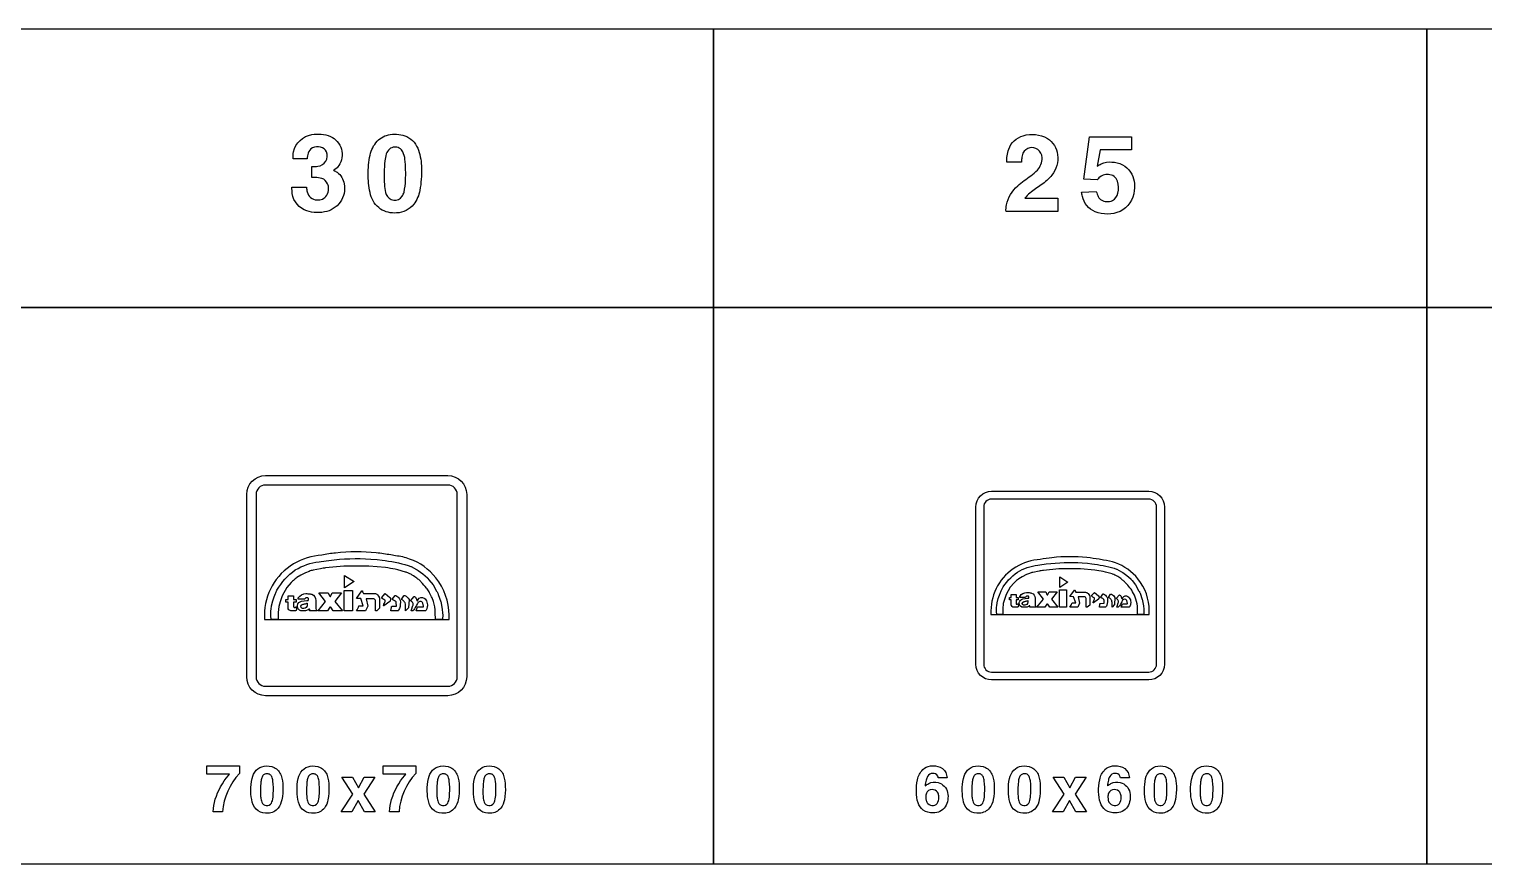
# Model space of a CAD drawing. Extents: x 0 to 18160, y 0 to 2655.
# Drawn here: x 4633 to 9262, y 0 to 2655 of the extents above; entities that cross this region are included whole.
import ezdxf

# ---------------------------------------------------------------- set-up
doc = ezdxf.new("R2010")
doc.units = 0
doc.header["$MEASUREMENT"] = 0

msp = doc.modelspace()

# ---------------------------------------------------------------- linework, layer by layer
for points in [[(4540, 1770), (6810, 1770), (6810, 2655), (4540, 2655)], [(6810, 1770), (9080, 1770), (9080, 2655), (6810, 2655)], [(9080, 1770), (11350, 1770), (11350, 2655), (9080, 2655)], [(4540, 0), (6810, 0), (6810, 1770), (4540, 1770)], [(6810, 0), (9080, 0), (9080, 1770), (6810, 1770)], [(9080, 0), (11350, 0), (11350, 1770), (9080, 1770)], [(5636.31, 877.752), (5636.31, 917.048), (5666.88, 897.837)], [(7911.83, 878.788), (7911.83, 912.47), (7938.04, 896.003)], [(5635.09, 804.597), (5635.09, 870.007), (5661.26, 870.007), (5661.26, 804.597)], [(7910.79, 816.083), (7910.79, 872.149), (7933.22, 872.149), (7933.22, 816.083)], [(5662.41, 221.387), (5627.29, 275.936), (5662.06, 275.936), (5680.33, 241.884), (5699.05, 275.936), (5733.19, 275.936), (5697.65, 221.908), (5734.17, 165.889), (5699.62, 165.889), (5679.76, 201.979), (5659.35, 165.889), (5625.21, 165.889)], [(7925.79, 221.523), (7890.67, 276.072), (7925.43, 276.072), (7943.7, 242.02), (7962.42, 276.072), (7996.57, 276.072), (7961.03, 222.044), (7997.54, 166.025), (7962.99, 166.025), (7943.13, 202.115), (7922.73, 166.025), (7888.58, 166.025)]]:
    msp.add_lwpolyline(points, close=True)
for points in [[(5469.08, 2152.29), (5515.45, 2152.29, 0.0411845), (5517.5, 2137.08, 0.335066), (5547.99, 2111.8, 0.276505), (5579.98, 2126.34, 0.158203), (5585.55, 2147.07, 0.0878221), (5582.59, 2162.99, 0.217575), (5564.07, 2179.85, 0.0882727), (5542.82, 2182.97), (5532, 2182.97), (5532, 2218.24, 0.0282129), (5551.59, 2218.83, 0.50028), (5578.56, 2264.33, 0.235001), (5560.04, 2279.38, 0.165496), (5534.37, 2277.09, 0.220849), (5520.15, 2260.54, 0.055705), (5517.27, 2242.33), (5472.44, 2242.33, -0.0488003), (5474.22, 2264.92, -0.30773), (5531.84, 2319.43, -0.146685), (5591.32, 2313.5, -0.469869), (5617.86, 2220.73, -0.0891152), (5605.81, 2208.96), (5601.55, 2205.96, -0.0245333), (5612.72, 2199.56, -0.202429), (5635, 2162.87, -0.422325), (5572.32, 2073.41, -0.154301), (5508.22, 2080.6, -0.287878), (5469.2, 2141.31, -0.0143877)], [(5711.68, 2191.65, -0.0563084), (5717.72, 2254.48, -0.130301), (5739.91, 2298.28, -0.174843), (5781.74, 2319.69, -0.147552), (5834.86, 2313.05, -0.192146), (5871.67, 2269.88, -0.0833996), (5880.91, 2212.85, -0.0545507), (5875.89, 2142.08, -0.116773), (5856.82, 2098, -0.221099), (5801.96, 2070.32, -0.162564), (5750.5, 2082.84, -0.174743), (5719.22, 2128.26, -0.0640867), (5711.76, 2186.95)], [(7741.06, 2074.79, -0.0640343), (7742.32, 2095.72, -0.161687), (7778.14, 2156.27, -0.0283718), (7819.97, 2188.65, 0.0545111), (7840.86, 2206.58, 0.192461), (7855.83, 2246.12, 0.234238), (7842.24, 2272.5, 0.196223), (7816.93, 2277.28, 0.252425), (7795.01, 2260.1, 0.0856617), (7790.86, 2243.08, 0.0202329), (7790.15, 2231.39), (7743.51, 2231.39, -0.0983795), (7749.55, 2272.7, -0.245047), (7795.72, 2315.83, -0.207102), (7872.69, 2307.49, -0.233443), (7905.15, 2255.16, -0.20961), (7886.99, 2190.98, -0.0785124), (7853.06, 2159.51, 0.0107372), (7817.24, 2133.72, 0.0665092), (7801.37, 2117.68), (7905.86, 2117.68), (7905.86, 2074.79)], [(5763.06, 2161.12, 0.0124589), (5763.57, 2154.8, 0.0668192), (5769.18, 2129.4, 0.615362), (5820.09, 2123.79, 0.0726881), (5825.54, 2136.83, 0.0588562), (5830.24, 2174.11, 0.0389037), (5828.62, 2241.09, 0.084671), (5822.02, 2264.43, 0.156013), (5810.57, 2276.6, 0.143208), (5794.85, 2279.56, 0.172584), (5779.09, 2273.36, 0.132565), (5769.14, 2257.8, 0.0498315), (5764.6, 2236.08, 0.0368731)], [(7981.21, 2136.73), (8028.17, 2138.5, 0.0452719), (8034.56, 2122.27, 0.0567733), (8039.3, 2115.4, 0.070207), (8043.73, 2111.92, 0.264984), (8079.74, 2110.03, 0.20748), (8097.16, 2133.13, 0.147389), (8096.02, 2171.17, 0.308532), (8066.63, 2192.57, 0.215743), (8036.85, 2182.34, 0.028781), (8031.48, 2176.1), (7988.87, 2178.12), (8006.68, 2312.79), (8140.72, 2312.79), (8140.72, 2270.93), (8040.29, 2270.93), (8031.33, 2218.92, -0.0211252), (8044.24, 2226.46, -0.121371), (8077.57, 2232.3, -0.244671), (8137.37, 2200.35, -0.173069), (8148.94, 2141.23, -0.256779), (8103.76, 2075.23, -0.199585), (8024.22, 2074.17, -0.245625), (7983.93, 2123.06, -0.0170062)], [(5385, 535, -0.414213), (5325, 595), (5325, 1175, -0.414213), (5385, 1235), (5965, 1235, -0.414213), (6025, 1175), (6025, 595, -0.414213), (5965, 535)], [(5385, 565), (5965, 565, 0.414213), (5995, 595), (5995, 1175, 0.414213), (5965, 1205), (5385, 1205, 0.414213), (5355, 1175), (5355, 595, 0.414213)], [(7695, 585, -0.414213), (7645, 635), (7645, 1135, -0.414213), (7695, 1185), (8195, 1185, -0.414213), (8245, 1135), (8245, 635, -0.414213), (8195, 585)], [(7695, 610), (8195, 610, 0.414213), (8220, 635), (8220, 1135, 0.414213), (8195, 1160), (7695, 1160, 0.414213), (7670, 1135), (7670, 635, 0.414213)], [(5381.27, 777.625), (5968.73, 777.625), (5968.74, 791.028, 0.170556), (5926.97, 909.834, 0.141413), (5843.41, 969.617, 0.0603393), (5798.89, 979.883), (5783.25, 982.593, 0.0188135), (5737.39, 989.064, 0.0541425), (5607.69, 988.681, 0.0178528), (5564.2, 982.365, 0.111838), (5473.66, 953.828, 0.263622), (5381.26, 791.002)], [(7693.23, 792.965), (8196.77, 792.965), (8196.77, 804.452, 0.170556), (8160.97, 906.286, 0.141413), (8089.35, 957.529, 0.0603393), (8051.2, 966.328), (8037.79, 968.651, 0.0188135), (7998.48, 974.198, 0.0541425), (7887.31, 973.869, 0.0178528), (7850.03, 968.456, 0.111838), (7772.43, 943.995, 0.263622), (7693.23, 804.43)], [(5719.82, 969.413), (5739.69, 968.355), (5755.55, 966.14, -0.0401113), (5838.9, 949.313), (5847.35, 945.984, -0.00929328), (5848.49, 945.583), (5865.48, 936.41, -0.0451817), (5870.15, 933.509), (5885.88, 922.833), (5899.96, 909.722, -0.0103097), (5901.54, 907.742), (5905.03, 903.579), (5918.1, 887.436), (5929.44, 867.31, 0.0254753), (5931.95, 862.749, -0.0325671), (5932.99, 860.783, -0.0189868), (5934.41, 857.25), (5942.79, 833.267, -0.0207247), (5944.24, 828.368), (5946.92, 810.031), (5948.46, 797.411, -0.0150402), (5948.4, 777.614), (5925.24, 777.614), (5925.09, 799.485, 0.0815608), (5919.04, 834.225), (5914.93, 845.884), (5913.45, 849.019), (5907.09, 862.601, 0.0553786), (5899.27, 874.358), (5897.06, 877.313, 0.00994778), (5880.53, 895.926, 0.0556278), (5872.36, 903.998), (5870.04, 905.736, 0.00642937), (5856.06, 916.034, 0.0574168), (5847.56, 920.976, -0.0273158), (5841.46, 923.764, 0.0779345), (5832.65, 927.565), (5830.64, 928.247), (5806.22, 935.569), (5797.81, 937.192, 0.0186226), (5766.35, 942.161), (5713.11, 946.825), (5711.83, 946.863), (5703.52, 946.937), (5634.76, 946.902, 0.00482963), (5633.65, 946.843), (5576.19, 941.15, 0.0298617), (5560.13, 938.659), (5536.53, 934.275, 0.0715099), (5523.9, 930.322), (5512.56, 925.866), (5496.73, 917.831), (5484.97, 910.431, 0.0198164), (5482.34, 908.448, 0.011105), (5470.7, 899.07, 0.0256405), (5466.8, 895.007), (5452.95, 878.971), (5437.38, 852.702), (5430.96, 833.964), (5426.78, 818.622), (5425.32, 799.276, 0.0308381), (5425.25, 793.782, -0.0150218), (5425.3, 791.105), (5425.15, 777.614), (5402.89, 777.614), (5401.46, 789.16), (5401.41, 790.519), (5402.03, 804.576), (5402.62, 810.224), (5403.69, 820.707), (5408.16, 836.682), (5412.24, 849.774), (5416.2, 859.629, -0.0604219), (5421.33, 870.52, -0.114009), (5479.71, 934.776, -0.110602), (5555.08, 960.907), (5562.21, 961.914), (5586.65, 965.367, -0.0476247)], [(7983.41, 957.354), (8000.45, 956.448), (8014.05, 954.549, -0.0401113), (8085.49, 940.125), (8092.72, 937.272, -0.00929328), (8093.7, 936.928), (8108.27, 929.066, -0.0451817), (8112.27, 926.579), (8125.75, 917.428), (8137.83, 906.19, -0.0103097), (8139.18, 904.493), (8142.17, 900.925), (8153.37, 887.088), (8163.09, 869.837, 0.0254753), (8165.24, 865.928, -0.0325671), (8166.13, 864.243, -0.0189868), (8167.35, 861.214), (8174.53, 840.657, -0.0207247), (8175.78, 836.459), (8178.07, 820.741), (8179.4, 809.924, -0.0150402), (8179.34, 792.955), (8159.49, 792.955), (8159.36, 811.702, 0.0815608), (8154.18, 841.479), (8150.65, 851.472), (8149.39, 854.159), (8143.93, 865.801, 0.0553786), (8137.23, 875.878), (8135.34, 878.411, 0.00994778), (8121.17, 894.366, 0.0556278), (8114.17, 901.284), (8112.18, 902.774, 0.00642937), (8100.19, 911.6, 0.0574168), (8092.91, 915.837, -0.0273158), (8087.68, 918.226, 0.0779345), (8080.13, 921.484), (8078.41, 922.069), (8057.48, 928.345), (8050.27, 929.736, 0.0186226), (8023.3, 933.995), (7977.67, 937.993), (7976.57, 938.025), (7969.44, 938.089), (7910.51, 938.059, 0.00482963), (7909.56, 938.008), (7860.3, 933.129, 0.0298617), (7846.54, 930.994), (7826.31, 927.236, 0.0715099), (7815.48, 923.848), (7805.77, 920.028), (7792.2, 913.141), (7782.12, 906.798, 0.0198164), (7779.86, 905.098, 0.011105), (7769.88, 897.06, 0.0256405), (7766.55, 893.577), (7754.67, 879.832), (7741.33, 857.316), (7735.82, 841.255), (7732.24, 828.105), (7730.99, 811.522, 0.0308381), (7730.93, 806.813, -0.0150218), (7730.97, 804.519), (7730.84, 792.955), (7711.76, 792.955), (7710.54, 802.851), (7710.5, 804.017), (7711.02, 816.065), (7711.53, 820.906), (7712.45, 829.892), (7716.28, 843.585), (7719.78, 854.806), (7723.17, 863.254, -0.0604219), (7727.57, 872.588, -0.114009), (7777.61, 927.665, -0.110602), (7842.21, 950.063), (7848.33, 950.926), (7869.27, 953.886, -0.0476247)], [(5481.14, 816.844), (5481.14, 817.383), (5483.23, 817.374), (5483.23, 815.259), (5483.23, 809.5, -0.398273), (5480.01, 804.604), (5478.6, 804.605), (5468.02, 804.604, -0.111874), (5462.8, 805.589, -0.175872), (5457.1, 810.853, -0.136157), (5456.5, 814.963), (5456.5, 832.706), (5449.85, 832.706), (5449.85, 840.678), (5456.5, 840.678), (5456.5, 852.124), (5474.28, 852.124), (5474.28, 840.678), (5482.45, 840.678), (5482.45, 832.706), (5474.28, 832.706), (5474.28, 825.158), (5474.39, 818.798, 0.160601), (5475.16, 816.728, 0.463382)], [(5491.19, 808.614, -0.0967747), (5488.82, 810.923, -0.164524), (5486.44, 821.87, -0.334343), (5499.56, 835.45), (5516.71, 838.037, -0.0565197), (5518.09, 838.024, 0.0580126), (5520.08, 838.024, 0.209314), (5521.44, 838.91, 0.192744), (5522.14, 842.186, 0.165194), (5520.7, 845.321, 0.16499), (5519.08, 846.111, 0.0595443), (5514.67, 846.3, 0.229572), (5511.34, 844.31, -0.02095), (5509.03, 841.535), (5503.84, 841.45), (5488.24, 841.45), (5488.29, 845.129, -0.0083336), (5488.99, 846.137, -0.254093), (5513.61, 859.729, -0.0317652), (5526.45, 858.719, -0.0541736), (5531.88, 857.45, -0.31296), (5545.11, 838.096), (5544.91, 815.634, 0.0220169), (5544.85, 812.706, 0.112381), (5545.19, 811.446, -0.0356084), (5546.75, 807.74, 0.0952175), (5547.67, 806.761, -0.0198147), (5549.26, 805.718, -0.277193), (5549.24, 804.713), (5545.32, 804.597), (5529.79, 804.597), (5526.04, 804.691, -0.258822), (5525.19, 805.554, -0.0877574), (5525.27, 807.093, 0.0368192), (5525.46, 808.777, 0.163467), (5525.15, 809.864, 0.457905), (5523, 809.786, -0.0999742), (5520.05, 807.787, -0.101867), (5509.7, 804.602), (5504.99, 804.597, 0.0205106), (5500.2, 804.597, -0.208557)], [(5583.38, 862.438, -0.108576), (5584.24, 861.865), (5588.9, 852.085, 0.0401614), (5589.51, 851.135, 0.184638), (5590.78, 850.566, 0.184638), (5592.04, 851.135, 0.0401614), (5592.66, 852.085), (5597.32, 861.865, -0.108548), (5598.18, 862.438), (5627.01, 862.438), (5605.53, 834.422), (5629.52, 804.604), (5599.81, 804.604), (5592.41, 816.158, 0.547493), (5589.15, 816.158), (5581.74, 804.604), (5552.04, 804.604), (5576.03, 834.422), (5554.55, 862.438)], [(5674.44, 804.597, 0.0514418), (5682.11, 820.902), (5695.85, 821.046), (5688.16, 843.8), (5674.33, 844.074), (5691.59, 868.705, -0.191451), (5693.07, 867.95, -0.0763303), (5693.95, 865.721, 0.0535839), (5694.93, 862.946, 0.0546944), (5696.13, 860.353), (5727.57, 860.251), (5731.79, 860.251, -0.207843), (5741.63, 855.685, -0.189366), (5748.01, 838.734), (5747.89, 813.122), (5738.67, 804.597), (5734.73, 804.597, -0.0264421), (5734.76, 805.661), (5734.87, 807.458), (5734.88, 834.717, 0.303844), (5729.18, 843.236), (5704.84, 842.852), (5710.18, 820.178), (5703.25, 804.597)], [(5761.78, 820.736, -0.229151), (5760.52, 820.712, -0.112341), (5760.42, 822.332, -0.0123559), (5761.3, 824.905), (5761.68, 826.367, -0.0481292), (5764.52, 832.113, 0.122018), (5765.9, 836.917, 0.199377), (5764.84, 839.151, -0.0789936), (5753.73, 846.621), (5765.89, 859.942), (5780.74, 847.413, -0.0652374), (5781.7, 846.12, -0.0759991), (5782.24, 843.939, -0.110017), (5781.92, 836.937, -0.162321), (5780.08, 834.22)], [(5805.4, 804.597), (5799.93, 804.597), (5789.51, 804.597), (5784.13, 805.279, -0.111945), (5784.36, 810.628, -0.0106235), (5785.34, 814.065, 0.0415124), (5785.63, 816.291, -0.0800032), (5786.06, 818.218, -0.246552), (5787.43, 819.279), (5801.52, 819.58, 0.0225209), (5801.86, 820.592), (5801.05, 830.419, 0.227662), (5797.87, 835.767, 0.0324103), (5793.8, 838.063, 0.0375462), (5791.36, 839.309, -0.0649898), (5789.77, 840.034, -0.363513), (5788.97, 842.533), (5796.97, 853.798, -0.170762), (5798.65, 854.075, -0.0522487), (5799.82, 853.567, -0.12233), (5810.96, 843.466, -0.0385998), (5813.29, 838.896, -0.104136), (5811.48, 812.078, -0.0231419), (5807.49, 805.852, -0.173901)], [(5830.53, 804.597), (5830.53, 822.176, 0.0992726), (5829.37, 829.876, 0.102967), (5827.6, 832.454, -0.00803077), (5823.51, 836.941, 0.0866947), (5819.99, 839.506, -0.258421), (5818.53, 841.318, -0.119464), (5818.77, 843.098), (5824.55, 852.789, -0.12472), (5826.06, 853.856, -0.205825), (5828.43, 853.535, -0.139728), (5841.44, 841.357), (5840.06, 814.62)], [(5848.21, 804.597, -0.0507785), (5848.62, 806.029), (5849.39, 808.26), (5853.55, 821.317), (5854.21, 823.357), (5854.88, 827.647, 0.170435), (5852.15, 832.332, -0.0255037), (5848.71, 835.561, -0.0504133), (5847.69, 836.95, -0.235571), (5847.7, 838.052), (5857.2, 849.744, -0.103089), (5858.06, 850.33, -0.242419), (5859.24, 850.145, -0.105638), (5863.42, 845.387, -0.0573107), (5864.94, 842.791, -0.0176751), (5866, 838.97, 0.037667), (5867.03, 836.745, 0.259604), (5868.27, 836.542, 0.157366), (5869.69, 838.805, -0.0458018), (5870.34, 840.878, -0.40478), (5889.66, 844.771, -0.0987179), (5894.61, 840.014, -0.14397), (5900.1, 823.812, -0.0973084), (5899.33, 817.292, 0.00493513), (5898.56, 812.954, -0.0818362), (5897.69, 810.695, -0.0046505), (5896.12, 807.21, -0.171281), (5893.84, 804.867, -0.0330404), (5892.86, 804.597), (5888.18, 804.597), (5869.37, 804.597), (5865.63, 804.696, -0.306894), (5864.74, 805.567), (5868.97, 816.932, -0.0549868), (5869.99, 817.522), (5884.79, 817.511, 0.0666103), (5887.23, 818.073, 0.191533), (5887.96, 819.24), (5885.37, 829.331, 0.591103), (5869.92, 830.65, 0.0573385), (5863.62, 818.617, -0.0588222), (5853.52, 804.713)], [(7778.84, 826.581), (7780.63, 827.035), (7780.63, 825.222), (7780.63, 820.286, -0.398273), (7777.86, 816.089), (7776.66, 816.09), (7767.59, 816.089, -0.111874), (7763.11, 816.933, -0.175872), (7758.23, 821.445, -0.136157), (7757.72, 824.968), (7757.72, 840.177), (7752.02, 840.177), (7752.02, 847.01), (7757.72, 847.01), (7757.72, 856.82), (7772.95, 856.82), (7772.95, 847.01), (7779.96, 847.01), (7779.96, 840.177), (7772.95, 840.177), (7772.95, 833.707), (7773.05, 828.256, 0.160601), (7773.71, 826.481, 0.463382)], [(7787.44, 819.527, -0.0967747), (7785.42, 821.506, -0.164524), (7783.38, 830.888, -0.334343), (7794.63, 842.528), (7809.33, 844.746, -0.0565197), (7810.5, 844.735, 0.0580126), (7812.21, 844.735, 0.209314), (7813.38, 845.495, 0.192744), (7813.98, 848.302, 0.165194), (7812.74, 850.989, 0.16499), (7811.36, 851.666, 0.0595443), (7807.57, 851.828, 0.229572), (7804.72, 850.123, -0.02095), (7802.74, 847.744), (7798.29, 847.671), (7784.92, 847.671), (7784.96, 850.824, -0.0083336), (7785.56, 851.689, -0.254093), (7806.67, 863.34, -0.0317652), (7817.67, 862.473, -0.0541736), (7822.32, 861.386, -0.31296), (7833.67, 844.797), (7833.5, 825.544, 0.0220169), (7833.45, 823.033, 0.112381), (7833.73, 821.954, -0.0356084), (7835.07, 818.778, 0.0952175), (7835.86, 817.938, -0.0198147), (7837.22, 817.044, -0.277193), (7837.21, 816.183), (7833.85, 816.083), (7820.53, 816.083), (7817.32, 816.164, -0.258822), (7816.59, 816.903, -0.0877574), (7816.66, 818.223, 0.0368192), (7816.82, 819.666, 0.163467), (7816.56, 820.598, 0.457905), (7814.71, 820.531, -0.0999742), (7812.19, 818.817, -0.101867), (7803.31, 816.088), (7799.28, 816.083, 0.0205106), (7795.17, 816.083, -0.208557)], [(7810.25, 837.53, -0.0342065), (7810.01, 831.233, -0.0701764), (7809.04, 827.689, -0.182246), (7804.4, 823.55, -0.16101), (7797.15, 822.851, -0.202335), (7793.53, 825.419, -0.297267), (7794.03, 831.633, -0.112212), (7796.28, 833.288, -0.0205811), (7797.21, 833.678, -0.0427221), (7800.94, 834.674, 0.0150827), (7804.95, 835.506, 0.0598234), (7809.17, 837.026)], [(7866.47, 865.661, -0.108576), (7867.2, 865.17), (7871.2, 856.787, 0.0401614), (7871.72, 855.973, 0.184638), (7872.81, 855.485, 0.184638), (7873.9, 855.973, 0.0401614), (7874.42, 856.787), (7878.41, 865.17, -0.108548), (7879.15, 865.661), (7903.86, 865.661), (7885.45, 841.648), (7906.01, 816.089), (7880.55, 816.089), (7874.21, 825.993, 0.547493), (7871.41, 825.993), (7865.07, 816.089), (7839.6, 816.089), (7860.17, 841.648), (7841.76, 865.661)], [(7944.52, 816.083, 0.0514418), (7951.09, 830.059), (7962.87, 830.183), (7956.28, 849.685), (7944.42, 849.921), (7959.22, 871.033, -0.191451), (7960.49, 870.386, -0.0763303), (7961.24, 868.475, 0.0535839), (7962.09, 866.097, 0.0546944), (7963.11, 863.874), (7990.06, 863.787), (7993.68, 863.787, -0.207843), (8002.11, 859.873, -0.189366), (8007.58, 845.344), (8007.48, 823.39), (7999.57, 816.083), (7996.2, 816.083, -0.0264421), (7996.23, 816.995), (7996.32, 818.536), (7996.33, 841.9, 0.303844), (7991.44, 849.202), (7970.58, 848.873), (7975.16, 829.439), (7969.21, 816.083)], [(8019.39, 829.917, -0.229151), (8018.3, 829.896, -0.112341), (8018.22, 831.284, -0.0123559), (8018.97, 833.49), (8019.3, 834.743, -0.0481292), (8021.73, 839.668, 0.122018), (8022.92, 843.786, 0.199377), (8022.01, 845.701, -0.0789936), (8012.49, 852.104), (8022.9, 863.522), (8035.63, 852.782, -0.0652374), (8036.46, 851.674, -0.0759991), (8036.92, 849.805, -0.110017), (8036.65, 843.803, -0.162321), (8035.07, 841.474)], [(8056.77, 816.083), (8052.08, 816.083), (8043.15, 816.083), (8038.54, 816.668, -0.111945), (8038.74, 821.253, -0.0106235), (8039.58, 824.199, 0.0415124), (8039.83, 826.106, -0.0800032), (8040.19, 827.758, -0.246552), (8041.37, 828.668), (8053.44, 828.926, 0.0225209), (8053.74, 829.793), (8053.05, 838.217, 0.227662), (8050.31, 842.8, 0.0324103), (8046.83, 844.768, 0.0375462), (8044.74, 845.837, -0.0649898), (8043.38, 846.458, -0.363513), (8042.69, 848.6), (8049.55, 858.256, -0.170762), (8050.99, 858.493, -0.0522487), (8051.99, 858.057, -0.12233), (8061.54, 849.399, -0.0385998), (8063.53, 845.482, -0.104136), (8061.99, 822.495, -0.0231419), (8058.56, 817.159, -0.173901)], [(8078.31, 816.083), (8078.31, 831.151, 0.0992726), (8077.32, 837.751, 0.102967), (8075.8, 839.961, -0.00803077), (8072.29, 843.806, 0.0866947), (8069.28, 846.005, -0.258421), (8068.02, 847.558, -0.119464), (8068.23, 849.084), (8073.18, 857.391, -0.12472), (8074.48, 858.305, -0.205825), (8076.51, 858.03, -0.139728), (8087.66, 847.592), (8086.48, 824.674)], [(8093.46, 816.083, -0.0507785), (8093.82, 817.31), (8094.48, 819.223), (8098.05, 830.415), (8098.61, 832.163), (8099.19, 835.84, 0.170435), (8096.84, 839.856, -0.0255037), (8093.89, 842.624, -0.0504133), (8093.02, 843.814, -0.235571), (8093.03, 844.759), (8101.17, 854.78, -0.103089), (8101.91, 855.283, -0.242419), (8102.92, 855.124, -0.105638), (8106.51, 851.046, -0.0573107), (8107.8, 848.821, -0.0176751), (8108.71, 845.546, 0.037667), (8109.59, 843.639, 0.259604), (8110.66, 843.465, 0.157366), (8111.87, 845.404, -0.0458018), (8112.43, 847.181, -0.40478), (8128.99, 850.518, -0.0987179), (8133.24, 846.441, -0.14397), (8137.95, 832.553, -0.0973084), (8137.28, 826.965, 0.00493513), (8136.62, 823.246, -0.0818362), (8135.88, 821.31, -0.0046505), (8134.54, 818.323, -0.171281), (8132.58, 816.315, -0.0330404), (8131.74, 816.083), (8127.72, 816.083), (8111.6, 816.083), (8108.39, 816.168, -0.306894), (8107.63, 816.914), (8111.26, 826.656, -0.0549868), (8112.13, 827.162), (8124.82, 827.152, 0.0666103), (8126.91, 827.634, 0.191533), (8127.54, 828.634), (8125.31, 837.284, 0.591103), (8112.07, 838.414, 0.0573385), (8106.68, 828.1, -0.0588222), (8098.01, 816.182)], [(5517.79, 829.618, -0.0342065), (5517.51, 822.271, -0.0701764), (5516.38, 818.137, -0.182246), (5510.96, 813.308, -0.16101), (5502.51, 812.493, -0.202335), (5498.29, 815.489, -0.297267), (5498.86, 822.739, -0.112212), (5501.49, 824.669, -0.0205811), (5502.57, 825.124, -0.0427221), (5506.92, 826.286, 0.0150827), (5511.6, 827.257, 0.0598234), (5516.53, 829.03)], [(5197.97, 311.538), (5301.72, 311.538), (5301.72, 287.747, 0.17337), (5248.52, 165.709), (5218.19, 165.709, -0.0554097), (5224.99, 205.33, -0.10295), (5266.79, 281.111), (5270.2, 285.353), (5197.97, 285.353)], [(5338.35, 233.875, -0.0563084), (5341.98, 271.576, -0.130301), (5355.29, 297.856, -0.174843), (5380.39, 310.699, -0.147552), (5412.26, 306.718, -0.192146), (5434.35, 280.818, -0.0833996), (5439.89, 246.6, -0.0545507), (5436.88, 204.136, -0.116773), (5425.44, 177.69, -0.221099), (5392.52, 161.079, -0.162564), (5361.65, 168.591, -0.174743), (5342.88, 195.842, -0.0640867), (5338.4, 231.055)], [(5369.18, 215.557, 0.0124589), (5369.49, 211.766, 0.0668192), (5372.85, 196.529, 0.615362), (5403.4, 193.164, 0.0726881), (5406.67, 200.984, 0.0588562), (5409.49, 223.354, 0.0389037), (5408.52, 263.543, 0.084671), (5404.56, 277.548, 0.156013), (5397.69, 284.846, 0.143208), (5388.26, 286.624, 0.172584), (5378.8, 282.903, 0.132565), (5372.83, 273.567, 0.0498315), (5370.1, 260.534, 0.0368731)], [(5485.1, 233.866, -0.0563084), (5488.72, 271.567, -0.130301), (5502.04, 297.847, -0.174843), (5527.14, 310.69, -0.147552), (5559.01, 306.709, -0.192146), (5581.09, 280.809, -0.0833996), (5586.64, 246.591, -0.0545507), (5583.63, 204.127, -0.116773), (5572.18, 177.681, -0.221099), (5539.27, 161.07, -0.162564), (5508.39, 168.582, -0.174743), (5489.62, 195.833, -0.0640867), (5485.14, 231.046)], [(5515.93, 215.548, 0.0124589), (5516.23, 211.757, 0.0668192), (5519.6, 196.52, 0.615362), (5550.14, 193.155, 0.0726881), (5553.41, 200.975, 0.0588562), (5556.23, 223.345, 0.0389037), (5555.26, 263.534, 0.084671), (5551.31, 277.539, 0.156013), (5544.43, 284.837, 0.143208), (5535, 286.615, 0.172584), (5525.55, 282.894, 0.132565), (5519.58, 273.558, 0.0498315), (5516.85, 260.525, 0.0368731)], [(5759.16, 311.51), (5862.9, 311.51), (5862.9, 287.719, 0.17337), (5809.7, 165.681), (5779.37, 165.681, -0.0554097), (5786.17, 205.302, -0.10295), (5827.97, 281.084), (5831.39, 285.325), (5759.16, 285.325)], [(5899.54, 233.902, -0.0563084), (5903.16, 271.603, -0.130301), (5916.48, 297.883, -0.174843), (5941.57, 310.726, -0.147552), (5973.45, 306.745, -0.192146), (5995.53, 280.845, -0.0833996), (6001.08, 246.627, -0.0545507), (5998.07, 204.162, -0.116773), (5986.62, 177.717, -0.221099), (5953.71, 161.106, -0.162564), (5922.83, 168.618, -0.174743), (5904.06, 195.869, -0.0640867), (5899.58, 231.082)], [(5930.36, 215.584, 0.0124589), (5930.67, 211.793, 0.0668192), (5934.04, 196.556, 0.615362), (5964.58, 193.191, 0.0726881), (5967.85, 201.011, 0.0588562), (5970.67, 223.381, 0.0389037), (5969.7, 263.57, 0.084671), (5965.74, 277.575, 0.156013), (5958.87, 284.873, 0.143208), (5949.44, 286.651, 0.172584), (5939.99, 282.93, 0.132565), (5934.01, 273.594, 0.0498315), (5931.29, 260.561, 0.0368731)], [(6046.28, 233.929, -0.0563084), (6049.91, 271.631, -0.130301), (6063.22, 297.91, -0.174843), (6088.32, 310.754, -0.147552), (6120.19, 306.773, -0.192146), (6142.28, 280.872, -0.0833996), (6147.82, 246.654, -0.0545507), (6144.81, 204.19, -0.116773), (6133.37, 177.744, -0.221099), (6100.45, 161.133, -0.162564), (6069.58, 168.645, -0.174743), (6050.81, 195.896, -0.0640867), (6046.33, 231.109)], [(6077.11, 215.612, 0.0124589), (6077.42, 211.82, 0.0668192), (6080.78, 196.583, 0.615362), (6111.33, 193.218, 0.0726881), (6114.6, 201.038, 0.0588562), (6117.42, 223.408, 0.0389037), (6116.45, 263.597, 0.084671), (6112.49, 277.602, 0.156013), (6105.62, 284.901, 0.143208), (6096.19, 286.678, 0.172584), (6086.73, 282.958, 0.132565), (6080.76, 273.621, 0.0498315), (6078.04, 260.588, 0.0368731)], [(7553.86, 273.901), (7525.61, 273.901, 0.0333099), (7523.62, 279.233, 0.308433), (7507.89, 287.93, 0.256298), (7491.16, 277.717, 0.0718547), (7486.8, 266.674, 0.0422837), (7483.79, 247.859, -0.0343264), (7495.07, 255.821, -0.198215), (7524.83, 258.546, -0.294049), (7555.09, 226.603, -0.195966), (7547.53, 181.769, -0.251599), (7509.24, 161.911, -0.162734), (7477.67, 171.224, -0.142524), (7461.25, 194.636, -0.0867955), (7455.85, 229.162, -0.0561633), (7459.19, 267.835, -0.143087), (7476.02, 299.778, -0.165016), (7500.4, 311.366, -0.137094), (7531.63, 307.598, -0.238813), (7552.18, 282.1, -0.0169871)], [(7601.73, 234.02, -0.0563084), (7605.35, 271.721, -0.130301), (7618.67, 298.001, -0.174843), (7643.77, 310.845, -0.147552), (7675.64, 306.864, -0.192146), (7697.72, 280.963, -0.0833996), (7703.27, 246.745, -0.0545507), (7700.26, 204.281, -0.116773), (7688.81, 177.835, -0.221099), (7655.9, 161.224, -0.162564), (7625.02, 168.736, -0.174743), (7606.25, 195.987, -0.0640867), (7601.78, 231.2)], [(7632.56, 215.702, 0.0124589), (7632.86, 211.911, 0.0668192), (7636.23, 196.674, 0.615362), (7666.78, 193.309, 0.0726881), (7670.05, 201.129, 0.0588562), (7672.86, 223.499, 0.0389037), (7671.89, 263.688, 0.084671), (7667.94, 277.693, 0.156013), (7661.06, 284.992, 0.143208), (7651.63, 286.769, 0.172584), (7642.18, 283.049, 0.132565), (7636.21, 273.712, 0.0498315), (7633.48, 260.679, 0.0368731)], [(7748.47, 234.02, -0.0563084), (7752.1, 271.721, -0.130301), (7765.42, 298.001, -0.174843), (7790.51, 310.845, -0.147552), (7822.38, 306.864, -0.192146), (7844.47, 280.963, -0.0833996), (7850.01, 246.745, -0.0545507), (7847, 204.281, -0.116773), (7835.56, 177.835, -0.221099), (7802.64, 161.224, -0.162564), (7771.77, 168.736, -0.174743), (7753, 195.987, -0.0640867), (7748.52, 231.2)], [(7779.3, 215.702, 0.0124589), (7779.61, 211.911, 0.0668192), (7782.98, 196.674, 0.615362), (7813.52, 193.309, 0.0726881), (7816.79, 201.129, 0.0588562), (7819.61, 223.499, 0.0389037), (7818.64, 263.688, 0.084671), (7814.68, 277.693, 0.156013), (7807.81, 284.992, 0.143208), (7798.38, 286.769, 0.172584), (7788.92, 283.049, 0.132565), (7782.95, 273.712, 0.0498315), (7780.23, 260.679, 0.0368731)], [(8133.77, 273.892), (8105.52, 273.892, 0.0333099), (8103.53, 279.224, 0.308433), (8087.8, 287.92, 0.256298), (8071.07, 277.707, 0.0718547), (8066.71, 266.664, 0.0422837), (8063.7, 247.849, -0.0343264), (8074.98, 255.811, -0.198215), (8104.74, 258.536, -0.294049), (8135, 226.593, -0.195966), (8127.44, 181.759, -0.251599), (8089.15, 161.902, -0.162734), (8057.58, 171.214, -0.142524), (8041.16, 194.627, -0.0867955), (8035.76, 229.153, -0.0561633), (8039.1, 267.826, -0.143087), (8055.93, 299.769, -0.165016), (8080.31, 311.356, -0.137094), (8111.54, 307.589, -0.238813), (8132.09, 282.091, -0.0169871)], [(8181.64, 234.038, -0.0563084), (8185.26, 271.739, -0.130301), (8198.58, 298.019, -0.174843), (8223.68, 310.862, -0.147552), (8255.55, 306.881, -0.192146), (8277.63, 280.981, -0.0833996), (8283.18, 246.763, -0.0545507), (8280.17, 204.298, -0.116773), (8268.72, 177.853, -0.221099), (8235.81, 161.242, -0.162564), (8204.93, 168.754, -0.174743), (8186.16, 196.005, -0.0640867), (8181.69, 231.218)], [(8212.47, 215.72, 0.0124589), (8212.78, 211.929, 0.0668192), (8216.14, 196.692, 0.615362), (8246.69, 193.327, 0.0726881), (8249.96, 201.147, 0.0588562), (8252.78, 223.517, 0.0389037), (8251.8, 263.706, 0.084671), (8247.85, 277.711, 0.156013), (8240.97, 285.009, 0.143208), (8231.54, 286.787, 0.172584), (8222.09, 283.066, 0.132565), (8216.12, 273.73, 0.0498315), (8213.39, 260.697, 0.0368731)], [(8328.38, 234.065, -0.0563084), (8332.01, 271.767, -0.130301), (8345.33, 298.046, -0.174843), (8370.42, 310.89, -0.147552), (8402.29, 306.909, -0.192146), (8424.38, 281.008, -0.0833996), (8429.92, 246.79, -0.0545507), (8426.92, 204.326, -0.116773), (8415.47, 177.88, -0.221099), (8382.55, 161.269, -0.162564), (8351.68, 168.781, -0.174743), (8332.91, 196.032, -0.0640867), (8328.43, 231.245)], [(8359.21, 215.748, 0.0124589), (8359.52, 211.956, 0.0668192), (8362.89, 196.719, 0.615362), (8393.43, 193.354, 0.0726881), (8396.7, 201.174, 0.0588562), (8399.52, 223.544, 0.0389037), (8398.55, 263.733, 0.084671), (8394.59, 277.738, 0.156013), (8387.72, 285.037, 0.143208), (8378.29, 286.814, 0.172584), (8368.84, 283.094, 0.132565), (8362.86, 273.757, 0.0498315), (8360.14, 260.724, 0.0368731)], [(7485.38, 212.1, 0.0641861), (7486.63, 201.84, 0.139351), (7492.27, 191.745, 0.240104), (7510.16, 186.129, 0.267924), (7524.24, 196.247, 0.140614), (7527.13, 216.603, 0.112774), (7523.2, 227.693, 0.271024), (7505.59, 236.271, 0.294594), (7487.58, 224.423, 0.0908659)], [(8065.29, 212.091, 0.0641861), (8066.54, 201.83, 0.139351), (8072.18, 191.736, 0.240104), (8090.07, 186.119, 0.267924), (8104.15, 196.238, 0.140614), (8107.04, 216.593, 0.112774), (8103.11, 227.683, 0.271024), (8085.5, 236.262, 0.294594), (8067.49, 224.413, 0.0908659)]]:
    msp.add_lwpolyline(points, format="xyb", close=True)

doc.saveas('drawing.dxf')
